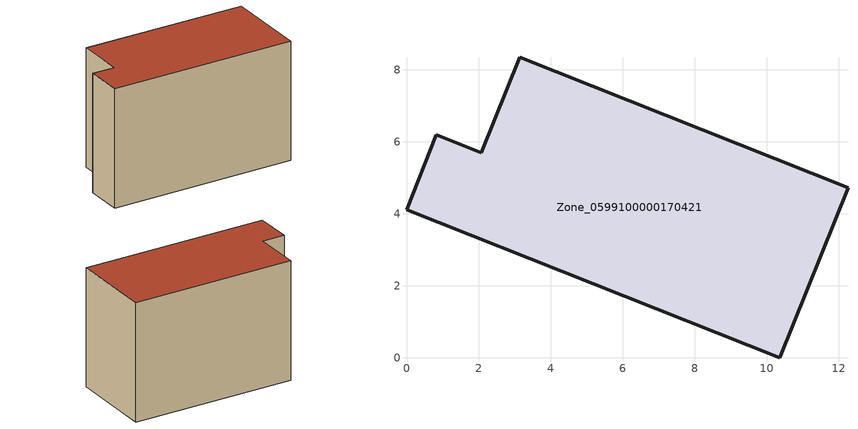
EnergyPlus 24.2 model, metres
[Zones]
Zone_0599100000170421
 floor ground (C_G): 10.37,0 0,4.11 0.83,6.19 2.08,5.69 3.14,8.35 12.26,4.73 z0.51
 wall outside (C_F): 10.37,0 12.26,4.73 3.14,8.35 2.08,5.69 0.83,6.19 0,4.11 10.37,0 z0.51:7.63
 roof outside (C_R): 0,4.11 10.37,0 12.26,4.73 3.14,8.35 2.08,5.69 0.83,6.19 z7.63
[BUILDING]
Pand.0599100000170421: North Axis=0; Terrain=City; Loads Convergence Tolerance Value=0.04; Temperature Convergence Tolerance Value=0.4; Solar Distribution=FullExterior; Maximum Number of Warmup Days=25; Minimum Number of Warmup Days=1
[Site:Location]
Rotterdam.The.Hague.AP_ZH_NLD Design_Conditions: Latitude=51.96; Longitude=4.45; Time Zone=1; Elevation=-4.5
[SITE:GROUNDTEMPERATURE:BUILDINGSURFACE]
18, 18, 18, 18, 18, 18, 18, 18, 18, 18, 18, 18
[MATERIAL] Thermal Absorptance=0.9; Solar Absorptance=0.7; Visible Absorptance=0.7
Name | Roughness | Thickness | Conductivity | Density | Specific Heat
G.TI.1975-1991 | MediumSmooth | 0.15 | 0.288461 | 540 | 1210
F.TI.1975-1991 | Rough | 0.3 | 0.230769 | 1920 | 840
R.TI.1975-1991 | MediumRough | 0.2 | 0.153846 | 1500 | 1000
[CONSTRUCTION]
C_G: G.TI.1975-1991
C_F: F.TI.1975-1991
C_R: R.TI.1975-1991
[ZONE]
Zone_0599100000170421: Type=1; Multiplier=1; Ceiling Height=Autocalculate; Volume=Autocalculate; Floor Area=autocalculate; Part of Total Floor Area=Yes
[ZONEINFILTRATION:DESIGNFLOWRATE]
Infil_Zone_0599100000170421: Zone or ZoneList or Space or SpaceList=Zone_0599100000170421; Schedule=AlwaysOn; Design Flow Rate Calculation Method=Flow/Area; Flow Rate per Floor Area=0.003; Constant Term Coefficient=1; Temperature Term Coefficient=0; Velocity Term Coefficient=0; Velocity Squared Term Coefficient=0
[HVACTEMPLATE:ZONE:IDEALLOADSAIRSYSTEM]
Zone_0599100000170421: Maximum Heating Supply Air Temperature=50; Minimum Cooling Supply Air Temperature=13; Maximum Heating Supply Air Humidity Ratio=0.0156; Minimum Cooling Supply Air Humidity Ratio=0.0077; Heating Limit=NoLimit; Cooling Limit=NoLimit; Dehumidification Control Type=ConstantSensibleHeatRatio; Cooling Sensible Heat Ratio=0.7; Dehumidification Setpoint=60; Humidification Control Type=None; Humidification Setpoint=30; Outdoor Air Method=None; Outdoor Air Flow Rate per Person=0.00944; Outdoor Air Flow Rate per Zone Floor Area=0; Outdoor Air Flow Rate per Zone=0; Demand Controlled Ventilation Type=None; Outdoor Air Economizer Type=NoEconomizer; Heat Recovery Type=None; Sensible Heat Recovery Effectiveness=0.7; Latent Heat Recovery Effectiveness=0.65
[ZONECONTROL:THERMOSTAT]
ThermostatControl_Zone_0599100000170421: Zone or ZoneList=Zone_0599100000170421; Control Type Schedule=DualSetpointControlType; Control 1=Thermostat_Zone_0599100000170421; Temperature Difference Between Cutout And Setpoint=0
[THERMOSTATSETPOINT:DUALSETPOINT]
Thermostat_Zone_0599100000170421: Heating Setpoint Temperature Schedule=HeatingSetpoint_Zone_0599100000170421; Cooling Setpoint Temperature Schedule=CoolingSetpoint_Zone_0599100000170421
[SCHEDULE:COMPACT]
HeatingSetpoint_Zone_0599100000170421: Through: 12/31, For: AllDays, Until: 24:00, 21
CoolingSetpoint_Zone_0599100000170421: Through: 12/31, For: AllDays, Until: 24:00, 24
DualSetpointControlType: Through: 12/31, For: AllDays, Until: 24:00, 4
AlwaysOn: Through: 12/31, For: AllDays, Until: 24:00, 1
